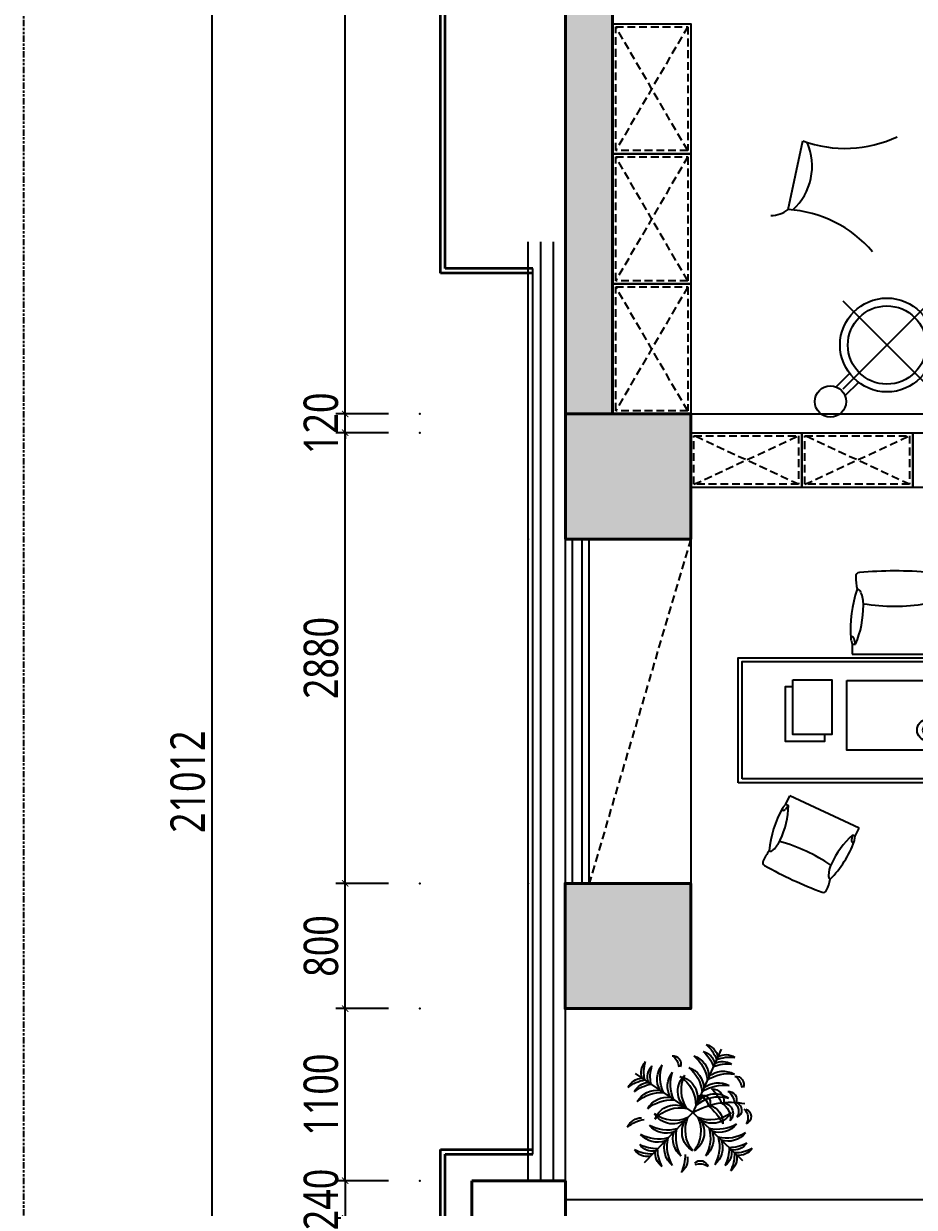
# Model space of a CAD drawing. Header units: millimetres. Extents: x 181055 to 256117, y -39966 to -14434.
# Drawn here: x 181055 to 186745, y -29714 to -22150 of the extents above; entities that cross this region are included whole.
import ezdxf

# ---------------------------------------------------------------- set-up
doc = ezdxf.new("R2010")
doc.units = ezdxf.units.MM
doc.header["$LTSCALE"] = 10
for name, pattern in [('CONTINOUS', [0]), ('DASHED', [0.75, 0.5, -0.25]), ('XR41-42F$0$LEVEL 31$0${ Tapered Dash }', [10, 4, -1, 1.5, -1, 1.5, -1])]:
    doc.linetypes.add(name, pattern=pattern)
for name, color, linetype in [('12000_DWGshare.com', 54, 'Continuous'), ('A绿-1_DWGshare.com', 94, 'Continuous'), ('COLUMN_DWGshare.com', 9, 'Continuous'), ('E6.室内植物_DWGshare.com', 94, 'Continuous'), ('P-0.18_DWGshare.com', 5, 'Continuous'), ('P-Furniture(活动家具)_DWGshare.com', 134, 'Continuous'), ('P-护窗栏杆_DWGshare.com', 211, 'Continuous'), ('PUB_HATCH_DWGshare.com', 8, 'Continuous'), ('STAIR_DWGshare.com', 2, 'Continuous'), ('WINDOWS_DWGshare.com', 142, 'Continuous'), ('文字层_DWGshare.com', 2, 'CONTINOUS'), ('配件层_DWGshare.com', 4, 'Continuous')]:
    doc.layers.add(name, color=color, linetype=linetype)
doc.layers.add('Defpoints_DWGshare.com', color=7, linetype='Continuous', plot=False)
doc.layers.add('WALL_DWGshare.com', color=7, linetype='Continuous', lineweight=40)
doc.layers.add('型材层_DWGshare.com', color=3, linetype='Continuous', lineweight=35)
doc.styles.add('黑体', font='Microsoft YaHei.ttf', dxfattribs={"width": 0.8})
doc.dimstyles.new('内部尺寸', dxfattribs={"dimscale": 2, "dimtxt": 110, "dimasz": 20, "dimexe": 30, "dimexo": 100, "dimgap": 20, "dimtad": 1, "dimdec": 0, "dimdsep": 46, "dimtxsty": '黑体', "dimblk": 'ARCHTICK', "dimcen": 20, "dimclrd": 251, "dimclre": 251, "dimclrt": 4, "dimadec": 0, "dimazin": 0, "dimtfac": 1, "dimtdec": 0, "dimtix": 1, "dimtmove": 1, "dimatfit": 3, "dimldrblk": 'DOT', "dimfxl": 1, "dimarcsym": 0})

# ---------------------------------------------------------------- blocks, each defined once
blk = doc.blocks.new('_FZH')
at = {"layer": 'PUB_HATCH_DWGshare.com'}
blk.add_solid([(-0.5, -0.5), (0.5, -0.5), (-0.5, 0.5), (0.5, 0.5)], dxfattribs=at)
at = {"layer": 'WALL_DWGshare.com'}
blk.add_lwpolyline([(-0.5, -0.5), (0.5, -0.5), (0.5, 0.5), (-0.5, 0.5)], close=True, dxfattribs=at)
blk = doc.blocks.new('$WINLIB2D$00000001')
for p, q in [((-0.5, 0.5), (0.5, 0.5)), ((0.5, 0.1667), (-0.5, 0.1667)), ((0.5, -0.1667), (-0.5, -0.1667)), ((-0.5, -0.5), (0.5, -0.5))]:
    blk.add_line(p, q)
blk = doc.blocks.new('dd')
at = {"layer": '型材层_DWGshare.com', "color": 1, "linetype": 'ByBlock'}
for p, q in [((792334, -65003.3), (792334, -61253)), ((792364, -64973.3), (792364, -61253)), ((792924, -64973.3), (792364, -64973.3)), ((792924, -65003.3), (792334, -65003.3)), ((792334, -72653.6), (792334, -70603.3)), ((792334, -70603.3), (792924, -70603.3)), ((792364, -72653.6), (792364, -70633.3)), ((792364, -70633.3), (792924, -70633.3))]:
    blk.add_line(p, q, dxfattribs=at)
at = {"layer": '文字层_DWGshare.com', "color": 1}
for p in [(792894, -66703.3), (792894, -68903.3)]:
    blk.add_point(p, dxfattribs=at)
at = {"layer": '配件层_DWGshare.com', "color": 1, "ltscale": 0.5}
for p, q in [((792924, -70633.3), (792924, -64973.3)), ((792894, -70603.3), (792894, -65003.3))]:
    blk.add_line(p, q, dxfattribs=at)
blk = doc.blocks.new('gdfgdgt')
at = {"layer": 'P-Furniture(活动家具)_DWGshare.com', "color": 251}
for p, q in [((3853199, 1005013.5), (3853199, 1006548.1)), ((3852591.8, 1006501.5), (3853135.9, 1006501.5)), ((3853199, 1005780.8), (3852471.3, 1005780.8)), ((3853136.2, 1005060), (3852592.4, 1005060)), ((3852552.3, 1004234), (3853118, 1004799.6)), ((3852552.3, 1004799.6), (3853118, 1004234)), ((3853017.1, 1004278.3), (3853103.4, 1004192)), ((3853073.7, 1004334.9), (3853159.9, 1004248.6)), ((3851969.9, 1003885.7), (3851529.8, 1003979.5))]:
    blk.add_line(p, q, dxfattribs=at)
at = {"layer": 'P-Furniture(活动家具)_DWGshare.com', "color": 9}
blk.add_circle((3852835.2, 1004516.8), 300, dxfattribs=at)
at = {"layer": 'P-Furniture(活动家具)_DWGshare.com', "color": 251}
for centre, radius in [((3852835.2, 1004516.8), 250), ((3853196.4, 1004155.5), 100)]:
    blk.add_circle(centre, radius, dxfattribs=at)
for centre, radius, start, end in [((3852655.4, 1006553.5), 82.2, 140.09271, 219.2576), ((3853237.2, 1006504.6), 57.9, 86.59435, 131.30728), ((3854557.4, 1006141.5), 1466.3, 165.77475, 194.24184), ((3853203.1, 1006405.1), 117.6, 92.00062, 124.85746), ((3854557.4, 1005420.1), 1466.3, 165.75816, 194.22525), ((3852655.4, 1005007.7), 82.2, 140.09271, 219.17328), ((3853203.1, 1005156.5), 117.6, 235.14254, 267.99938), ((3853203.1, 1005156.5), 117.6, 235.14254, 267.99938), ((3853237.2, 1005057), 57.9, 228.69272, 273.40565), ((3850810.7, 1004250), 768.3, 339.38728, 25.5172), ((3852736.8, 1003839.5), 768.3, 130.419, 176.54892), ((3851691.4, 1003658.1), 380.7, 42.45011, 113.48609), ((3851824, 1003774.8), 183.3, 0.21632, 37.23753)]:
    blk.add_arc(centre, radius, start, end, dxfattribs=at)
blk.add_open_spline([(3851874.8, 1005891.5), (3851863.6, 1005891.5), (3851852.4, 1005890.2), (3851830.1, 1005884.9), (3851818.9, 1005880.9), (3851796.8, 1005870.3), (3851785.9, 1005863.6), (3851764.4, 1005847.4), (3851753.9, 1005838), (3851733.6, 1005816.6), (3851723.8, 1005804.6), (3851705.3, 1005778.2), (3851696.6, 1005763.8), (3851680.4, 1005733), (3851672.9, 1005716.5), (3851659.4, 1005681.9), (3851653.4, 1005663.7), (3851643, 1005626.1), (3851638.7, 1005606.6), (3851631.7, 1005566.8), (3851629, 1005546.5), (3851625.6, 1005505.3), (3851624.7, 1005484.5), (3851624.9, 1005443), (3851625.9, 1005422.2), (3851629.7, 1005381.2), (3851632.4, 1005360.9), (3851639.8, 1005321.2), (3851644.3, 1005301.9), (3851654.9, 1005264.5), (3851661.1, 1005246.4), (3851674.8, 1005212.1), (3851682.4, 1005195.8), (3851698.8, 1005165.4), (3851707.7, 1005151.2), (3851726.4, 1005125.2), (3851736.2, 1005113.4), (3851756.6, 1005092.4), (3851767.2, 1005083.2), (3851787, 1005068.8), (3851796.2, 1005063.2), (3851814.8, 1005053.9), (3851824.1, 1005050.2), (3851842.9, 1005044.7), (3851852.3, 1005043), (3851871.1, 1005041.2), (3851880.5, 1005041.3), (3851899.3, 1005043.3), (3851908.7, 1005045.2), (3851927.4, 1005050.9), (3851936.8, 1005054.7), (3851955.3, 1005064.3), (3851964.5, 1005070.1), (3851982.5, 1005083.5), (3851991.4, 1005091.1), (3852008.7, 1005108.3), (3852017.1, 1005117.8), (3852033.2, 1005138.6), (3852041, 1005149.9), (3852055.6, 1005174), (3852062.5, 1005186.8), (3852075.4, 1005213.9), (3852081.4, 1005228.1), (3852092.3, 1005257.7), (3852097.2, 1005273), (3852105.9, 1005304.7), (3852109.7, 1005321), (3852116, 1005354.2), (3852118.5, 1005371.2), (3852122.4, 1005405.5), (3852123.7, 1005422.9), (3852125, 1005457.7), (3852125, 1005475.2), (3852123.7, 1005510.1), (3852122.4, 1005527.4), (3852118.6, 1005561.7), (3852116, 1005578.7), (3852109.7, 1005611.9), (3852105.9, 1005628.2), (3852097.3, 1005659.9), (3852092.3, 1005675.3), (3852081.4, 1005704.9), (3852075.5, 1005719.1), (3852062.6, 1005746.1), (3852055.6, 1005759), (3852041, 1005783), (3852033.2, 1005794.3), (3852017.1, 1005815.1), (3852008.7, 1005824.6), (3851991.4, 1005841.8), (3851982.6, 1005849.5), (3851964.5, 1005862.9), (3851955.3, 1005868.6), (3851936.8, 1005878.2), (3851927.4, 1005882), (3851908.7, 1005887.8), (3851899.3, 1005889.7), (3851884.9, 1005891.2), (3851879.8, 1005891.5), (3851874.8, 1005891.5)], degree=3, knots=[0, 0, 0, 0, 0.143367, 0.143367, 0.286734, 0.286734, 0.430101, 0.430101, 0.573468, 0.573468, 0.716834, 0.716834, 0.860201, 0.860201, 1.003568, 1.003568, 1.146935, 1.146935, 1.290302, 1.290302, 1.433669, 1.433669, 1.577036, 1.577036, 1.720403, 1.720403, 1.86377, 1.86377, 2.007137, 2.007137, 2.150503, 2.150503, 2.29387, 2.29387, 2.437237, 2.437237, 2.580604, 2.580604, 2.723971, 2.723971, 2.844478, 2.844478, 2.964984, 2.964984, 3.085491, 3.085491, 3.205997, 3.205997, 3.326504, 3.326504, 3.44701, 3.44701, 3.567517, 3.567517, 3.688024, 3.688024, 3.80853, 3.80853, 3.929037, 3.929037, 4.049543, 4.049543, 4.17005, 4.17005, 4.290556, 4.290556, 4.411063, 4.411063, 4.531569, 4.531569, 4.652076, 4.652076, 4.772583, 4.772583, 4.893089, 4.893089, 5.013596, 5.013596, 5.134102, 5.134102, 5.254609, 5.254609, 5.375115, 5.375115, 5.495622, 5.495622, 5.616129, 5.616129, 5.736635, 5.736635, 5.857142, 5.857142, 5.977648, 5.977648, 6.098155, 6.098155, 6.218661, 6.218661, 6.283185, 6.283185, 6.283185, 6.283185], dxfattribs=at)
blk = doc.blocks.new('tasklight')
at = {"layer": 'P-Furniture(活动家具)_DWGshare.com', "color": 251}
for p, q in [((-25, 96.3), (440.3, 242.9)), ((-22.6, 88.7), (442.7, 235.3)), ((457.5, 270.3), (495.7, 282.4)), ((459, 265.6), (497.2, 277.6)), ((471.1, 227.4), (509.2, 239.4)), ((472.6, 222.7), (510.7, 234.7)), ((474.8, 265.3), (527.3, 281.8)), ((483.9, 236.7), (536.3, 253.2)), ((487.8, 282.5), (492.5, 284)), ((488.5, 280.1), (487.8, 282.5)), ((491.5, 270.6), (490, 275.3)), ((493.3, 281.6), (492.5, 284)), ((496.3, 272.1), (494.8, 276.8)), ((497.2, 277.6), (495.7, 282.4)), ((500.6, 242), (502.1, 237.2)), ((503.6, 232.4), (504.3, 230)), ((504.3, 230), (509.1, 231.5)), ((505.3, 243.5), (506.8, 238.7)), ((508.3, 233.9), (509.1, 231.5)), ((509.2, 239.4), (510.7, 234.7)), ((-115.6, 67.8), (-70.8, 81.9)), ((-96, 71.9), (-24.4, 94.4)), ((-94.8, 68), (-23.2, 90.6)), ((-71.7, 84.7), (-56.5, 89.6)), ((-70.8, 81.9), (-71.7, 84.7)), ((-55.6, 86.7), (-70.8, 81.9)), ((-70.8, 81.9), (-70.2, 80)), ((-69, 76.2), (-68.4, 74.3)), ((-67.4, 80.9), (-68, 82.8)), ((-57.8, 83.9), (-58.4, 85.8)), ((-55.6, 86.7), (-56.5, 89.6)), ((-22.6, 88.7), (-25, 96.3)), ((-113.2, 60.1), (-115.6, 67.8)), ((-113.2, 60.1), (-68.4, 74.3)), ((-94.8, 68), (-96, 71.9))]:
    blk.add_line(p, q, dxfattribs=at)
for radius in [35, 15]:
    blk.add_circle((572.3, 280.3), radius, dxfattribs=at)
for centre, radius, start, end in [((572.3, 280.3), 70, 209.85888, 185.11163), ((465, 246.5), 25, 107.48525, 287.48525), ((465, 246.5), 20, 107.48525, 287.48525), ((479.4, 251), 15, 107.48525, 287.48525), ((572.3, 280.3), 45, 178.01403, 216.95647), ((0, 100), 100, 19.7777, 195.19281), ((0, 100), 100, 199.7777, 15.19281), ((-62, 80.5), 20, 209.02221, 185.94829)]:
    blk.add_arc(centre, radius, start, end, dxfattribs=at)
blk = doc.blocks.new('08CH600B')
at = {"layer": 'P-Furniture(活动家具)_DWGshare.com', "color": 9, "linetype": 'ByBlock'}
for p, q in [((-271.2, -64.2), (-271.2, 0)), ((271.2, 0), (-271.2, 0)), ((271.2, -64.2), (271.2, 0)), ((-279.1, -90.8), (-271.2, -64.2)), ((279.1, -90.8), (271.2, -64.2))]:
    blk.add_line(p, q, dxfattribs=at)
at = {"layer": 'P-Furniture(活动家具)_DWGshare.com', "linetype": 'ByBlock'}
blk.add_line((-271.2, -64.2), (-250.3, -64.1), dxfattribs=at)
at = {"layer": 'P-Furniture(活动家具)_DWGshare.com', "color": 251, "linetype": 'ByBlock'}
for p, q in [((-271.2, -64.2), (-250.3, -64.1)), ((-250.3, -64.1), (-258.1, -99)), ((-250.3, -64.1), (-258.1, -99)), ((250.3, -64.1), (258.1, -99)), ((271.2, -64.2), (250.3, -64.1)), ((250.3, -64.1), (258.1, -99)), ((271.2, -64.2), (250.3, -64.1))]:
    blk.add_line(p, q, dxfattribs=at)
for centre, radius, start, end in [((-825.9, -310.1), 625.9, 359.74904, 23.14326), ((-825.9, -310.1), 625.9, 359.74904, 23.14326), ((825.9, -310.1), 625.9, 156.85674, 180.25096), ((825.9, -310.1), 625.9, 156.85674, 180.25096), ((-255.4, -99.9), 25.4, 180.53278, 200.53447), ((-255.4, -99.9), 25.4, 180.53278, 200.53447), ((-273.2, -106.6), 6.35, 200.53447, 296.55371), ((-273.2, -106.6), 6.35, 200.53447, 296.55371), ((-281.7, -89.6), 25.4, 296.55371, 338.19032), ((-281.7, -89.6), 25.4, 296.55371, 338.19032), ((281.7, -89.6), 25.4, 201.80968, 243.44629), ((281.7, -89.6), 25.4, 201.80968, 243.44629), ((273.2, -106.6), 6.35, 243.44629, 339.46553), ((273.2, -106.6), 6.35, 243.44629, 339.46553), ((255.4, -99.9), 25.4, 339.46553, 359.46722), ((255.4, -99.9), 25.4, 339.46553, 359.46722), ((-411.7, -315.8), 211.7, 337.79626, 0.81786), ((-411.7, -315.8), 211.7, 337.79626, 0.81786), ((0, -1515), 1208.4, 80.47185, 99.52815), ((0, -1515), 1208.4, 80.47185, 99.52815), ((411.7, -315.8), 211.7, 179.18214, 202.20374), ((411.7, -315.8), 211.7, 179.18214, 202.20374), ((-240.4, -390), 25.4, 273.26439, 346.58194), ((-240.4, -390), 25.4, 273.26439, 346.58194), ((240.4, -390), 25.4, 193.41806, 266.73561), ((240.4, -390), 25.4, 193.41806, 266.73561)]:
    blk.add_arc(centre, radius, start, end, dxfattribs=at)
at = {"layer": 'P-Furniture(活动家具)_DWGshare.com', "color": 9, "linetype": 'ByBlock'}
for centre, radius, start, end in [((490.1, -158), 773.1, 175.71112, 199.44049), ((-490.1, -158), 773.1, 340.55951, 4.28888), ((133, -501), 381.7, 167.02167, 179.39414), ((-133, -501), 381.7, 0.60586, 12.97833), ((-223.2, -497.3), 25.4, 179.41541, 265.12811), ((0, 2121.9), 2654.1, 265.12811, 274.87189), ((223.2, -497.3), 25.4, 274.87189, 0.58459)]:
    blk.add_arc(centre, radius, start, end, dxfattribs=at)
at = {"layer": 'P-Furniture(活动家具)_DWGshare.com', "linetype": 'ByBlock'}
for centre, start, end in [((-255.4, -99.9), 158.89787, 180.53278), ((255.4, -99.9), 359.46722, 21.10213)]:
    blk.add_arc(centre, 25.4, start, end, dxfattribs=at)
blk = doc.blocks.new('A$C1E5F07D9')
at = {"layer": 'P-Furniture(活动家具)_DWGshare.com', "color": 9, "ltscale": 500, "elevation": 0}
blk.add_lwpolyline([(1190.8, -392.7), (1190.8, -1192.7), (-809.2, -1192.7), (-809.2, -392.7)], close=True, dxfattribs=at)
at = {"layer": 'P-Furniture(活动家具)_DWGshare.com', "color": 251, "elevation": 0}
for points in [[(1165.8, -417.7), (1165.8, -1167.7), (-784.2, -1167.7), (-784.2, -417.7)], [(496, -1046.5), (-134, -1046.5), (-134, -601), (496, -601)], [(842.5, -1050.8), (592.5, -1050.8), (592.5, -700.8), (842.5, -700.8)]]:
    blk.add_lwpolyline(points, close=True, dxfattribs=at)
blk.add_lwpolyline([(639.7, -700.8), (639.7, -657.9), (889.7, -657.9), (889.7, -1007.9), (842.5, -1007.9)], dxfattribs=at)
at = {"layer": 'P-Furniture(活动家具)_DWGshare.com', "color": 251, "extrusion": (-2.4004e-12, -1.1193e-12, -1), "xscale": 0.9, "yscale": 0.9, "zscale": -0.9, "rotation": 155.0940914614292}
blk.add_blockref('08CH600B', (258.9, -206.4), dxfattribs=at)
at = {"layer": 'P-Furniture(活动家具)_DWGshare.com', "color": 251, "extrusion": (2.4004e-12, -1.1193e-12, -1), "xscale": -0.9, "yscale": 0.9, "zscale": -0.9, "rotation": 204.9059085385708}
blk.add_blockref('08CH600B', (-640.5, -206.4, 0), dxfattribs=at)
at = {"layer": 'P-Furniture(活动家具)_DWGshare.com', "color": 251, "extrusion": (-2.6486e-12, 0, -1), "zscale": -1, "rotation": 151.3099324738259}
blk.add_blockref('tasklight', (658.6, -759.1, 0), dxfattribs=at)
at = {"layer": 'P-Furniture(活动家具)_DWGshare.com', "color": 251, "rotation": 0.09224349215733131}
blk.add_blockref('08CH600B', (190.8, -1214.8, 0), dxfattribs=at)
blk = doc.blocks.new('awetaert')
at = {"layer": 'A绿-1_DWGshare.com', "color": 94}
for p in [(466590, 64655.4), (465935.9, 64470), (466004.9, 63793.6), (466752.8, 63804.4)]:
    blk.add_line(p, (466373.5, 64172.9), dxfattribs=at)
at = {"layer": 'A绿-1_DWGshare.com', "color": 94, "extrusion": (0, 0, -1)}
for centre, major_axis, start_param, end_param in [((466444.6, 64571.8), (102.6, 66.2), -0.743935, 0.361458), ((466295.8, 64481.9), (230.9, 149), -0.285874, 0.225561), ((466221.9, 64544.2), (51.1, 33), -1.10406, 0.972978), ((466135.8, 64503.1), (111.2, 71.7), -0.320826, 0.440009), ((466202.7, 64383.5), (238.2, 153.7), -0.314797, 0.447307), ((466327.2, 64443.3), (142.1, 91.7), -0.670097, 0.554161), ((466272.3, 64429.7), (230.9, 149), -0.285874, 0.225561), ((466421.2, 64519.6), (102.6, 66.2), -0.743935, 0.361458), ((466600.7, 64439), (102.6, 66.2), -1.513376, -0.407982), ((466656, 64320.3), (230.9, 149), -1.377479, -0.866044), ((466624.2, 64491.2), (102.6, 66.2), -1.513376, -0.407982), ((466102.7, 64475.7), (102.6, 66.2), 3.373546, 4.478939), ((466276.5, 64477.3), (230.9, 149), 3.509443, 4.020878), ((466150.9, 64442.9), (102.6, 66.2), 3.373546, 4.478939), ((466324.7, 64444.6), (230.9, 149), 3.509443, 4.020878), ((466270.9, 64427.3), (142.1, 91.7), 3.180843, 4.405101), ((466408.2, 64441.8), (238.2, 153.7), 3.287698, 4.049802), ((466350.5, 64373.3), (142.1, 91.7), 3.180843, 4.405101), ((466487.8, 64387.8), (238.2, 153.7), 3.287698, 4.049802), ((466287.8, 64355.5), (142.1, 91.7), -0.670097, 0.554161), ((466163.3, 64295.7), (238.2, 153.7), -0.314797, 0.447307), ((466644.3, 64185.3), (238.2, 153.7), 4.683961, 5.446065), ((466606.2, 64318.1), (142.1, 91.7), 4.577107, 5.801365), ((466632.5, 64268.1), (230.9, 149), -1.377479, -0.866044), ((465992.1, 64312.8), (102.6, 66.2), 4.142987, 5.24838), ((466054.8, 64150.7), (230.9, 149), 4.601048, 5.112483), ((466040.3, 64280.1), (102.6, 66.2), 4.142987, 5.24838), ((466103, 64117.9), (230.9, 149), 4.601048, 5.112483), ((466424.2, 64335.8), (138.5, 89.4), 2.799961, 4.548932), ((466535, 64343.3), (209.5, 135.2), 3.118318, 4.192068), ((466146.5, 64233.2), (209.5, 135.2), -0.457063, 0.616687), ((466244.7, 64284.9), (138.5, 89.4), -0.813927, 0.935044), ((466604.9, 64097.6), (238.2, 153.7), 4.683961, 5.446065), ((466566.8, 64230.3), (142.1, 91.7), 4.577107, 5.801365), ((466700.4, 64387.6), (51.1, 33), -1.10406, 0.972978), ((466614.3, 64346.5), (111.2, 71.7), -0.320826, 0.440009), ((466099.2, 64174.3), (142.1, 91.7), 4.216825, 5.441083), ((466136.4, 64041.3), (238.2, 153.7), 4.572124, 5.334229), ((466178.8, 64120.3), (142.1, 91.7), 4.216825, 5.441083), ((466569.3, 64043.4), (209.5, 135.2), 4.514581, 5.588331), ((466542.7, 64151.2), (138.5, 89.4), 4.196224, 5.945195), ((466447, 64246), (50, 32.3), -1.549403, 0.909803), ((466409.2, 64214.5), (69.3, 44.7), -0.917349, 0.448016), ((466517.9, 64261.8), (77.2, 49.8), -1.012526, 0.722625), ((466340.5, 64156.4), (222.2, 143.4), -0.269202, 0.225046), ((466646.2, 64272.2), (51.1, 33), -1.10406, 0.972978), ((466560.1, 64231.1), (111.2, 71.7), -0.320826, 0.440009), ((466216, 63987.3), (238.2, 153.7), 4.572124, 5.334229), ((466240.8, 64065.6), (138.5, 89.4), 4.072995, 5.821966), ((466274.7, 63959.9), (209.5, 135.2), 4.429859, 5.503609), ((466662.2, 63679.9), (324.4, 470.3), -1.133588, -0.414839), ((466206.5, 63880.4), (375.4, 242.2), -0.307165, 0.089693), ((466465.3, 64096.4), (115.1, 74.3), -0.725225, 0.634728), ((466598.3, 64166.1), (68.1, 43.9), -1.119203, 1.326036), ((466526.6, 64129.7), (111.1, 71.7), -0.510445, 0.717279), ((466636.9, 64182.3), (71.1, 45.9), -0.310939, 1.145878), ((466684.5, 64192), (50.7, 32.7), -0.627311, 1.742768), ((465987.2, 64011.7), (102.6, 66.2), 4.142987, 5.24838), ((466049.9, 63849.5), (230.9, 149), 4.601048, 5.112483), ((466221.9, 64251.2), (138.5, 89.4), 1.403697, 3.152668), ((466233.7, 64361.6), (209.5, 135.2), 1.722055, 2.795804), ((466456.1, 64023.6), (138.5, 89.4), 2.676732, 4.425702), ((466566.1, 64038.7), (209.5, 135.2), 3.033595, 4.107345), ((466184.8, 64033.1), (209.5, 135.2), 0.151258, 1.225008), ((466295.2, 64021.3), (138.5, 89.4), -0.167099, 1.581872), ((466507.7, 64365.6), (209.5, 135.2), 1.462799, 2.536549), ((466522.7, 64255.6), (138.5, 89.4), 1.105935, 2.854906), ((466708.2, 64133.9), (71.1, 45.9), -0.310939, 1.145878), ((466755.8, 64143.5), (50.7, 32.7), -0.627311, 1.742768), ((466181.7, 64322.9), (238.2, 153.7), 1.891434, 2.653539), ((466172.1, 64185.1), (142.1, 91.7), 1.78458, 3.008838), ((466391.5, 63972), (142.1, 91.7), 2.820562, 4.04482), ((466528.9, 63985.6), (238.2, 153.7), 3.175861, 3.937966), ((466223.5, 63981.2), (238.2, 153.7), 0.320638, 1.082742), ((466361.2, 63971.6), (142.1, 91.7), 0.213784, 1.438042), ((466560.7, 64328.4), (238.2, 153.7), 1.605065, 2.367169), ((466574.3, 64191), (142.1, 91.7), 1.249765, 2.474023), ((466105.1, 64116.1), (142.1, 91.7), 1.78458, 3.008838), ((466114.7, 64253.9), (238.2, 153.7), 1.891434, 2.653539), ((466324.5, 63903), (142.1, 91.7), 2.820562, 4.04482), ((466461.9, 63916.6), (238.2, 153.7), 3.175861, 3.937966), ((466292.5, 63914.2), (238.2, 153.7), 0.320638, 1.082742), ((466430.2, 63904.6), (142.1, 91.7), 0.213784, 1.438042), ((466629.7, 64261.3), (238.2, 153.7), 1.605065, 2.367169), ((466643.3, 64123.9), (142.1, 91.7), 1.249765, 2.474023), ((466649.4, 64180.1), (230.9, 149), 1.633988, 2.145424), ((466682.9, 64009.5), (102.6, 66.2), 1.175927, 2.28132), ((466029.6, 63960.1), (102.6, 66.2), 1.977283, 3.082676), ((466058.1, 64131.6), (230.9, 149), 2.11318, 2.624615), ((466068.9, 64000.6), (102.6, 66.2), 1.977283, 3.082676), ((466097.5, 64172.1), (230.9, 149), 2.11318, 2.624615), ((466210, 63863.5), (102.6, 66.2), 2.746724, 3.852117), ((466380.6, 63897), (230.9, 149), 3.204785, 3.71622), ((466039.9, 63844.4), (230.9, 149), 0.542383, 1.053819), ((466374.3, 63896.9), (230.9, 149), 0.542383, 1.053819), ((466545.8, 63868.3), (102.6, 66.2), 0.406487, 1.51188), ((466415.6, 63856.8), (230.9, 149), 0.542383, 1.053819), ((466587.1, 63828.2), (102.6, 66.2), 0.406487, 1.51188), ((466690.7, 64139.9), (230.9, 149), 1.633988, 2.145424), ((466724.2, 63969.3), (102.6, 66.2), 1.175927, 2.28132), ((466211.4, 63815.8), (102.6, 66.2), 0.406487, 1.51188), ((466430.5, 63745.6), (51.1, 33), 4.507356, 6.584394), ((466424.1, 63650.4), (111.2, 71.7), -1.24286, -0.482025)]:
    blk.add_ellipse(centre, major_axis=major_axis, ratio=1, start_param=start_param, end_param=end_param, dxfattribs=at)
blk = doc.blocks.new('_ArchTick')
at = {"color": 0, "linetype": 'ByBlock', "const_width": 0.15}
blk.add_lwpolyline([(-0.5, -0.5), (0.5, 0.5)], dxfattribs=at)
blk = doc.blocks.new('*D47')
at = {"color": 251, "lineweight": -2, "transparency": 16777216}
for p, q in [((183386.7, -29544.2), (183049.2, -29544.2)), ((183109.2, -29544.2), (183109.2, -29504.2)), ((183109.2, -29544.2), (183109.2, -29784.2)), ((183386.7, -29784.2), (183049.2, -29784.2)), ((183109.2, -29784.2), (183109.2, -29824.2))]:
    blk.add_line(p, q, dxfattribs=at)
at = {"layer": 'Defpoints_DWGshare.com', "color": 0, "transparency": 16777216}
for p in [(183586.7, -29544.2), (183109.2, -29784.2), (183586.7, -29784.2)]:
    blk.add_point(p, dxfattribs=at)
at = {"color": 251, "lineweight": -2, "transparency": 16777216, "xscale": 40, "yscale": 40, "zscale": 40}
for p, rotation in [((183109.2, -29544.2), 270), ((183109.2, -29784.2), 90)]:
    blk.add_blockref('_ArchTick', p, dxfattribs=dict(at, rotation=rotation))
at = {"color": 4, "transparency": 16777216, "insert": (182955.5, -29664.2), "char_height": 220, "attachment_point": 5, "rotation": 90, "style": '黑体'}
blk.add_mtext('240', dxfattribs=at)
blk = doc.blocks.new('_Dot')
at = {"color": 0, "linetype": 'ByBlock', "lineweight": -2}
blk.add_line((-0.5, 0), (-1, 0), dxfattribs=at)
at = {"color": 0, "linetype": 'ByBlock', "const_width": 0.5}
blk.add_lwpolyline([(-0.25, 0, 1), (0.25, 0, 1)], format="xyb", close=True, dxfattribs=at)
blk = doc.blocks.new('*D81')
at = {"color": 251, "lineweight": -2, "transparency": 16777216}
for p, q in [((183386.7, -28444), (183049.2, -28444)), ((183109.2, -29544.2), (183109.2, -28444)), ((183386.7, -29544.2), (183049.2, -29544.2))]:
    blk.add_line(p, q, dxfattribs=at)
at = {"layer": 'Defpoints_DWGshare.com', "color": 0, "transparency": 16777216}
for p in [(183109.2, -28444), (183586.7, -28444), (183586.7, -29544.2)]:
    blk.add_point(p, dxfattribs=at)
at = {"color": 251, "lineweight": -2, "transparency": 16777216, "xscale": 40, "yscale": 40, "zscale": 40}
for p, rotation in [((183109.2, -28444), 90), ((183109.2, -29544.2), 270)]:
    blk.add_blockref('_ArchTick', p, dxfattribs=dict(at, rotation=rotation))
at = {"color": 4, "transparency": 16777216, "insert": (182955, -28994.1), "char_height": 220, "attachment_point": 5, "rotation": 90, "style": '黑体'}
blk.add_mtext('1100', dxfattribs=at)
blk = doc.blocks.new('*D82')
at = {"color": 251, "lineweight": -2, "transparency": 16777216}
for p, q in [((183386.7, -27644), (183049.2, -27644)), ((183109.2, -28444), (183109.2, -27644)), ((183386.7, -28444), (183049.2, -28444))]:
    blk.add_line(p, q, dxfattribs=at)
at = {"layer": 'Defpoints_DWGshare.com', "color": 0, "transparency": 16777216}
for p in [(183109.2, -27644), (183586.7, -27644), (183586.7, -28444)]:
    blk.add_point(p, dxfattribs=at)
at = {"color": 251, "lineweight": -2, "transparency": 16777216, "xscale": 40, "yscale": 40, "zscale": 40}
for p, rotation in [((183109.2, -27644), 90), ((183109.2, -28444), 270)]:
    blk.add_blockref('_ArchTick', p, dxfattribs=dict(at, rotation=rotation))
at = {"color": 4, "transparency": 16777216, "insert": (182955.5, -28044), "char_height": 220, "attachment_point": 5, "rotation": 90, "style": '黑体'}
blk.add_mtext('800', dxfattribs=at)
blk = doc.blocks.new('*D83')
at = {"color": 251, "lineweight": -2, "transparency": 16777216}
for p, q in [((183386.7, -24764), (183049.2, -24764)), ((183109.2, -27644), (183109.2, -24764)), ((183386.7, -27644), (183049.2, -27644))]:
    blk.add_line(p, q, dxfattribs=at)
at = {"layer": 'Defpoints_DWGshare.com', "color": 0, "transparency": 16777216}
for p in [(183109.2, -24764), (183586.7, -24764), (183586.7, -27644)]:
    blk.add_point(p, dxfattribs=at)
at = {"color": 251, "lineweight": -2, "transparency": 16777216, "xscale": 40, "yscale": 40, "zscale": 40}
for p, rotation in [((183109.2, -24764), 90), ((183109.2, -27644), 270)]:
    blk.add_blockref('_ArchTick', p, dxfattribs=dict(at, rotation=rotation))
at = {"color": 4, "transparency": 16777216, "insert": (182955.5, -26204), "char_height": 220, "attachment_point": 5, "rotation": 90, "style": '黑体'}
blk.add_mtext('2880', dxfattribs=at)
blk = doc.blocks.new('*D84')
at = {"color": 251, "lineweight": -2, "transparency": 16777216}
for p, q in [((183386.7, -24644), (183049.2, -24644)), ((183109.2, -24644), (183109.2, -24604)), ((183109.2, -24764), (183109.2, -24644)), ((183386.7, -24764), (183049.2, -24764)), ((183109.2, -24764), (183109.2, -24804))]:
    blk.add_line(p, q, dxfattribs=at)
at = {"layer": 'Defpoints_DWGshare.com', "color": 0, "transparency": 16777216}
for p in [(183109.2, -24644), (183586.7, -24644), (183586.7, -24764)]:
    blk.add_point(p, dxfattribs=at)
at = {"color": 251, "lineweight": -2, "transparency": 16777216, "xscale": 40, "yscale": 40, "zscale": 40}
for p, rotation in [((183109.2, -24644), 270), ((183109.2, -24764), 90)]:
    blk.add_blockref('_ArchTick', p, dxfattribs=dict(at, rotation=rotation))
at = {"color": 4, "transparency": 16777216, "insert": (182955, -24704), "char_height": 220, "attachment_point": 5, "rotation": 90, "style": '黑体'}
blk.add_mtext('120', dxfattribs=at)
blk = doc.blocks.new('*D85')
at = {"color": 251, "lineweight": -2, "transparency": 16777216}
for p, q in [((183386.7, -17944), (183049.2, -17944)), ((183109.2, -24644), (183109.2, -17944)), ((183386.7, -24644), (183049.2, -24644))]:
    blk.add_line(p, q, dxfattribs=at)
at = {"layer": 'Defpoints_DWGshare.com', "color": 0, "transparency": 16777216}
for p in [(183109.2, -17944), (183586.7, -17944), (183586.7, -24644)]:
    blk.add_point(p, dxfattribs=at)
at = {"color": 251, "lineweight": -2, "transparency": 16777216, "xscale": 40, "yscale": 40, "zscale": 40}
for p, rotation in [((183109.2, -17944), 90), ((183109.2, -24644), 270)]:
    blk.add_blockref('_ArchTick', p, dxfattribs=dict(at, rotation=rotation))
at = {"color": 4, "transparency": 16777216, "insert": (182955.5, -21294), "char_height": 220, "attachment_point": 5, "rotation": 90, "style": '黑体'}
blk.add_mtext('6700', dxfattribs=at)
blk = doc.blocks.new('*D90')
at = {"color": 251, "lineweight": -2, "transparency": 16777216}
for p, q in [((183386.7, -16488.1), (182198.2, -16488.1)), ((182258.2, -16488.1), (182258.2, -37500.3)), ((183386.7, -37500.3), (182198.2, -37500.3))]:
    blk.add_line(p, q, dxfattribs=at)
at = {"layer": 'Defpoints_DWGshare.com', "color": 0, "transparency": 16777216}
for p in [(183586.7, -16488.1), (182258.2, -37500.3), (183586.7, -37500.3)]:
    blk.add_point(p, dxfattribs=at)
at = {"color": 251, "lineweight": -2, "transparency": 16777216, "xscale": 40, "yscale": 40, "zscale": 40}
for p, rotation in [((182258.2, -16488.1), 90), ((182258.2, -37500.3), 270)]:
    blk.add_blockref('_ArchTick', p, dxfattribs=dict(at, rotation=rotation))
at = {"color": 4, "transparency": 16777216, "insert": (182104, -26994.2), "char_height": 220, "attachment_point": 5, "rotation": 90, "style": '黑体'}
blk.add_mtext('21012', dxfattribs=at)

msp = doc.modelspace()

# ---------------------------------------------------------------- hatches: boundary and pattern name
at = {"layer": 'WALL_DWGshare.com', "ltscale": 0.5}
msp.add_hatch(color=8, dxfattribs=at).paths.add_polyline_path([(184817.3, -21744), (184517.3, -21744), (184517.3, -24644), (184817.3, -24644)])

# ---------------------------------------------------------------- linework, layer by layer
at = {"color": 251, "linetype": 'DASHED', "ltscale": 10}
for p, q in [((185297.3, -22170.3), (184837.3, -22961.5)), ((185297.3, -22961.5), (184837.3, -22170.3)), ((185297.3, -23001.5), (184837.3, -23792.8)), ((185297.3, -23792.8), (184837.3, -23001.5)), ((185297.3, -23832.8), (184837.3, -24624)), ((185297.3, -24624), (184837.3, -23832.8)), ((186006.2, -25094), (185337.3, -24784)), ((185337.3, -25094), (186006.2, -24784)), ((186046.2, -25094), (186715.2, -24784)), ((186715.2, -25094), (186046.2, -24784)), ((185317.3, -25444), (184667.3, -27644))]:
    msp.add_line(p, q, dxfattribs=at)
for p, q in [((185317.3, -24644), (191009, -24644)), ((185317.3, -24764), (190989, -24764)), ((184517.3, -29664.2), (193550.5, -29664.2))]:
    msp.add_line(p, q)
at = {"linetype": 'XR41-42F$0$LEVEL 31$0${ Tapered Dash }'}
msp.add_lwpolyline([(181055.1, -14433.7), (231428.7, -14433.7), (231428.7, -39966.4), (181055.1, -39966.4)], close=True, dxfattribs=at)
at = {"color": 9}
for points in [[(185317.3, -22981.5), (184817.3, -22981.5), (184817.3, -22150.3), (185317.3, -22150.3)], [(185317.3, -23812.8), (184817.3, -23812.8), (184817.3, -22981.5), (185317.3, -22981.5)], [(185317.3, -24644), (184817.3, -24644), (184817.3, -23812.8), (185317.3, -23812.8)], [(185317.3, -24764), (186026.2, -24764), (186026.2, -25114), (185317.3, -25114)], [(186026.2, -24764), (186735.2, -24764), (186735.2, -25114), (186026.2, -25114)], [(186735.2, -24764), (187444.2, -24764), (187444.2, -25114), (186735.2, -25114)], [(185317.3, -27644), (184667.3, -27644), (184667.3, -25444), (185317.3, -25444)]]:
    msp.add_lwpolyline(points, close=True, dxfattribs=at)
at = {"color": 251, "linetype": 'DASHED', "ltscale": 10}
for points in [[(185297.3, -22961.5), (184837.3, -22961.5), (184837.3, -22170.3), (185297.3, -22170.3)], [(185297.3, -23792.8), (184837.3, -23792.8), (184837.3, -23001.5), (185297.3, -23001.5)], [(185297.3, -24624), (184837.3, -24624), (184837.3, -23832.8), (185297.3, -23832.8)], [(185337.3, -24784), (186006.2, -24784), (186006.2, -25094), (185337.3, -25094)], [(186046.2, -24784), (186715.2, -24784), (186715.2, -25094), (186046.2, -25094)]]:
    msp.add_lwpolyline(points, close=True, dxfattribs=at)
at = {"layer": '12000_DWGshare.com'}
msp.add_3dface([(184517.3, -25444), (185317.3, -25444), (185317.3, -24644), (184517.3, -24644)], dxfattribs=at)
at = {"layer": 'P-护窗栏杆_DWGshare.com', "color": 15}
for p, q in [((184562.3, -27644), (184562.3, -25444)), ((184622.3, -27644), (184622.3, -25444))]:
    msp.add_line(p, q, dxfattribs=at)
at = {"layer": 'PUB_HATCH_DWGshare.com'}
msp.add_solid([(184514, -28444), (185317.3, -28444), (184514, -27644), (185317.3, -27644)], dxfattribs=at)
at = {"layer": 'STAIR_DWGshare.com', "color": 9}
for p, q in [((184517.3, -27644), (184517.3, -25444)), ((184667.3, -27644), (184667.3, -25444))]:
    msp.add_line(p, q, dxfattribs=at)
at = {"layer": 'WALL_DWGshare.com'}
for p, q in [((184517.3, -23544.2), (184517.3, -23304.2)), ((183917.3, -29544.2), (183917.3, -35944.3)), ((184517.3, -29544.2), (183917.3, -29544.2)), ((184517.3, -29784.2), (184517.3, -29544.2))]:
    msp.add_line(p, q, dxfattribs=at)
at = {"layer": 'WALL_DWGshare.com', "ltscale": 0.5}
msp.add_lwpolyline([(184817.3, -24644), (184517.3, -24644), (184517.3, -21744), (184817.3, -21744)], close=True, dxfattribs=at)
at = {"layer": 'WALL_DWGshare.com'}
msp.add_lwpolyline([(185317.3, -27644), (184514, -27644), (184514, -28444), (185317.3, -28444)], close=True, dxfattribs=at)

# ---------------------------------------------------------------- block references
at = {"color": 7, "rotation": 270}
msp.add_blockref('gdfgdgt', (-817946.4, 3828631.4), dxfattribs=at)
at = {"layer": 'COLUMN_DWGshare.com', "xscale": 800, "yscale": 800, "zscale": 800}
msp.add_blockref('_FZH', (184917.3, -25044), dxfattribs=at)
at = {"layer": 'E6.室内植物_DWGshare.com', "xscale": 0.84, "yscale": 0.84, "zscale": 0.84}
msp.add_blockref('awetaert', (-206423.6, -83013.7), dxfattribs=at)
at = {"layer": 'P-0.18_DWGshare.com', "ltscale": 0.5}
msp.add_blockref('dd', (-608616.8, 41259.2), dxfattribs=at)
at = {"layer": 'P-Furniture(活动家具)_DWGshare.com', "rotation": 180}
msp.add_blockref('A$C1E5F07D9', (186811, -27394.5, 0), dxfattribs=at)
at = {"layer": 'WINDOWS_DWGshare.com', "xscale": 6000, "yscale": 240, "zscale": 3520, "rotation": 90}
msp.add_blockref('$WINLIB2D$00000001', (184397.3, -26544.2), dxfattribs=at)

# ---------------------------------------------------------------- dimensions: what is measured, and where the dimension line sits
for base, p1, p2, picture, middle in [((182258.2, -37500.3), (183586.7, -16488.1), (183586.7, -37500.3), '*D90', (182104, -26994.2)), ((183109.2, -17944), (183586.7, -24644), (183586.7, -17944), '*D85', (182955.5, -21294)), ((183109.2, -24644), (183586.7, -24764), (183586.7, -24644), '*D84', (182955, -24704)), ((183109.2, -24764), (183586.7, -27644), (183586.7, -24764), '*D83', (182955.5, -26204)), ((183109.2, -27644), (183586.7, -28444), (183586.7, -27644), '*D82', (182955.5, -28044)), ((183109.2, -28444), (183586.7, -29544.2), (183586.7, -28444), '*D81', (182955, -28994.1)), ((183109.2, -29784.2), (183586.7, -29544.2), (183586.7, -29784.2), '*D47', (182955.5, -29664.2))]:
    dim = msp.add_linear_dim(base=base, p1=p1, p2=p2, angle=90, dimstyle='内部尺寸')
    dim.commit()
    dim.dimension.update_dxf_attribs({"geometry": picture, "text_midpoint": middle})

doc.saveas('drawing.dxf')
